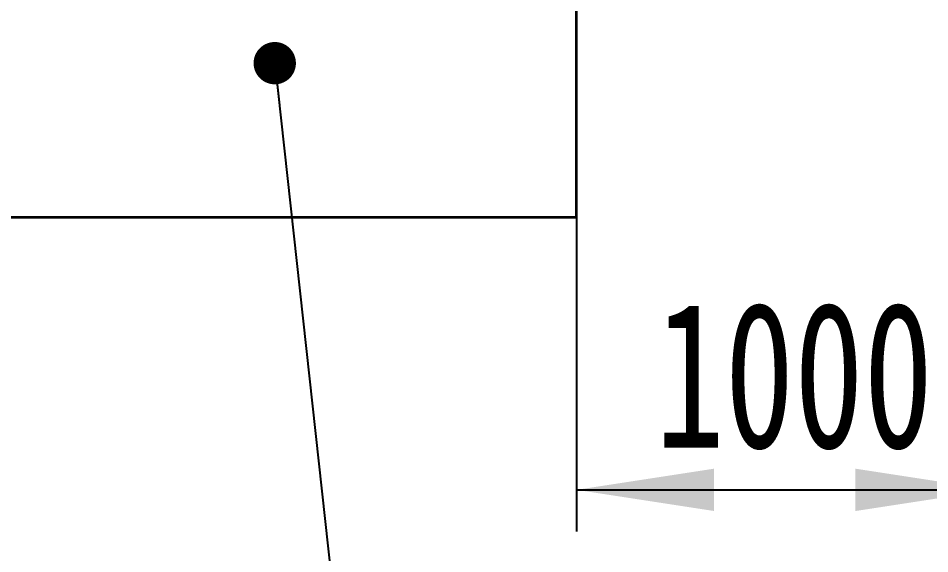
# Model space of a CAD drawing. Header units: millimetres. Extents: x 0 to 420, y 0 to 297.
# Drawn here: x 106.79 to 128.68, y 128.61 to 141.47 of the extents above; entities that cross this region are included whole.
import ezdxf

# ---------------------------------------------------------------- set-up
doc = ezdxf.new("R2010")
doc.units = ezdxf.units.MM
doc.layers.add('尺寸线层', color=150, linetype='Continuous')
doc.styles.add('SLDTEXTSTYLE2', font='TXT', dxfattribs={"width": 0.7})
doc.dimstyles.new('SLDDIMSTYLE0', dxfattribs={"dimtxt": 3.5, "dimasz": 3.302, "dimexe": 0, "dimexo": 0.0625, "dimgap": 0.875, "dimtad": 1, "dimdec": 1, "dimlfac": 100, "dimrnd": 1e-09, "dimzin": 12, "dimdsep": 46, "dimtxsty": 'SLDTEXTSTYLE2', "dimsah": 1, "dimcen": 0.09, "dimadec": 0, "dimazin": 3, "dimtfac": 1, "dimtdec": 3, "dimtofl": 0, "dimtmove": 0, "dimatfit": 3, "dimfxl": 0, "dimfrac": 2, "dimtolj": 1, "dimtzin": 12, "dimarcsym": 0})
doc.dimstyles.new('SLDDIMSTYLE1', dxfattribs={"dimtxt": 0.18, "dimasz": 1.016, "dimexe": 0, "dimexo": 0.0625, "dimgap": 0, "dimtad": 0, "dimtih": 1, "dimtoh": 1, "dimdec": 0, "dimrnd": 1e-09, "dimzin": 0, "dimdsep": 46, "dimtxsty": 'Standard', "dimblk1": 'DOT', "dimblk2": 'DOT', "dimsah": 1, "dimcen": 0.09, "dimadec": 0, "dimazin": 0, "dimtfac": 1.016, "dimtdec": 0, "dimtofl": 0, "dimtmove": 0, "dimatfit": 3, "dimldrblk": 'DOT', "dimfxl": 0, "dimfrac": 2, "dimtolj": 1, "dimtzin": 0, "dimarcsym": 0})

# ---------------------------------------------------------------- blocks, each defined once
blk = doc.blocks.new('_D_3')
at = {"layer": '尺寸线层'}
for p, q in [((130.197, 141.227), (130.197, 129.145)), ((120.197, 136.692), (120.197, 129.145)), ((120.197, 130.145), (130.197, 130.145))]:
    blk.add_line(p, q, dxfattribs=at)
for points in [[(120.197, 130.145), (123.499, 129.637), (123.499, 130.653)], [(130.197, 130.145), (126.895, 130.653), (126.895, 129.637)]]:
    blk.add_solid(points, dxfattribs=at)
at = {"layer": '尺寸线层', "insert": (122.09, 134.657), "char_height": 3.5, "attachment_point": 1, "style": 'SLDTEXTSTYLE2'}
blk.add_mtext('1000', dxfattribs=at)
blk = doc.blocks.new('_Dot')
at = {"color": 0, "linetype": 'ByBlock', "lineweight": -2}
blk.add_line((-0.5, 0), (-1, 0), dxfattribs=at)
at = {"color": 0, "linetype": 'ByBlock', "const_width": 0.5}
blk.add_lwpolyline([(-0.25, 0, 1), (0.25, 0, 1)], format="xyb", close=True, dxfattribs=at)

msp = doc.modelspace()

# ---------------------------------------------------------------- linework, layer by layer
at = {"color": 7, "linetype": 'Continuous', "lineweight": 35}
for p, q in [((120.197, 136.6922), (120.197, 152.1922)), ((103.387, 136.6922), (120.197, 136.6922))]:
    msp.add_line(p, q, dxfattribs=at)

# ---------------------------------------------------------------- dimensions: what is measured, and where the dimension line sits
at = {"layer": '尺寸线层'}
dim = msp.add_linear_dim(base=(130.197, 130.1454), p1=(120.197, 136.6922), p2=(130.197, 141.2268), angle=0, dimstyle='SLDDIMSTYLE0', dxfattribs=at)
dim.commit()
dim.dimension.update_dxf_attribs({"geometry": '_D_3', "text_midpoint": (125.1619, 130.1454), "dimtype": 160})

# ---------------------------------------------------------------- leaders
msp.add_leader([(112.9523, 140.3893), (116.1667, 111.1463)], dimstyle='SLDDIMSTYLE1', dxfattribs=at)

doc.saveas('drawing.dxf')
